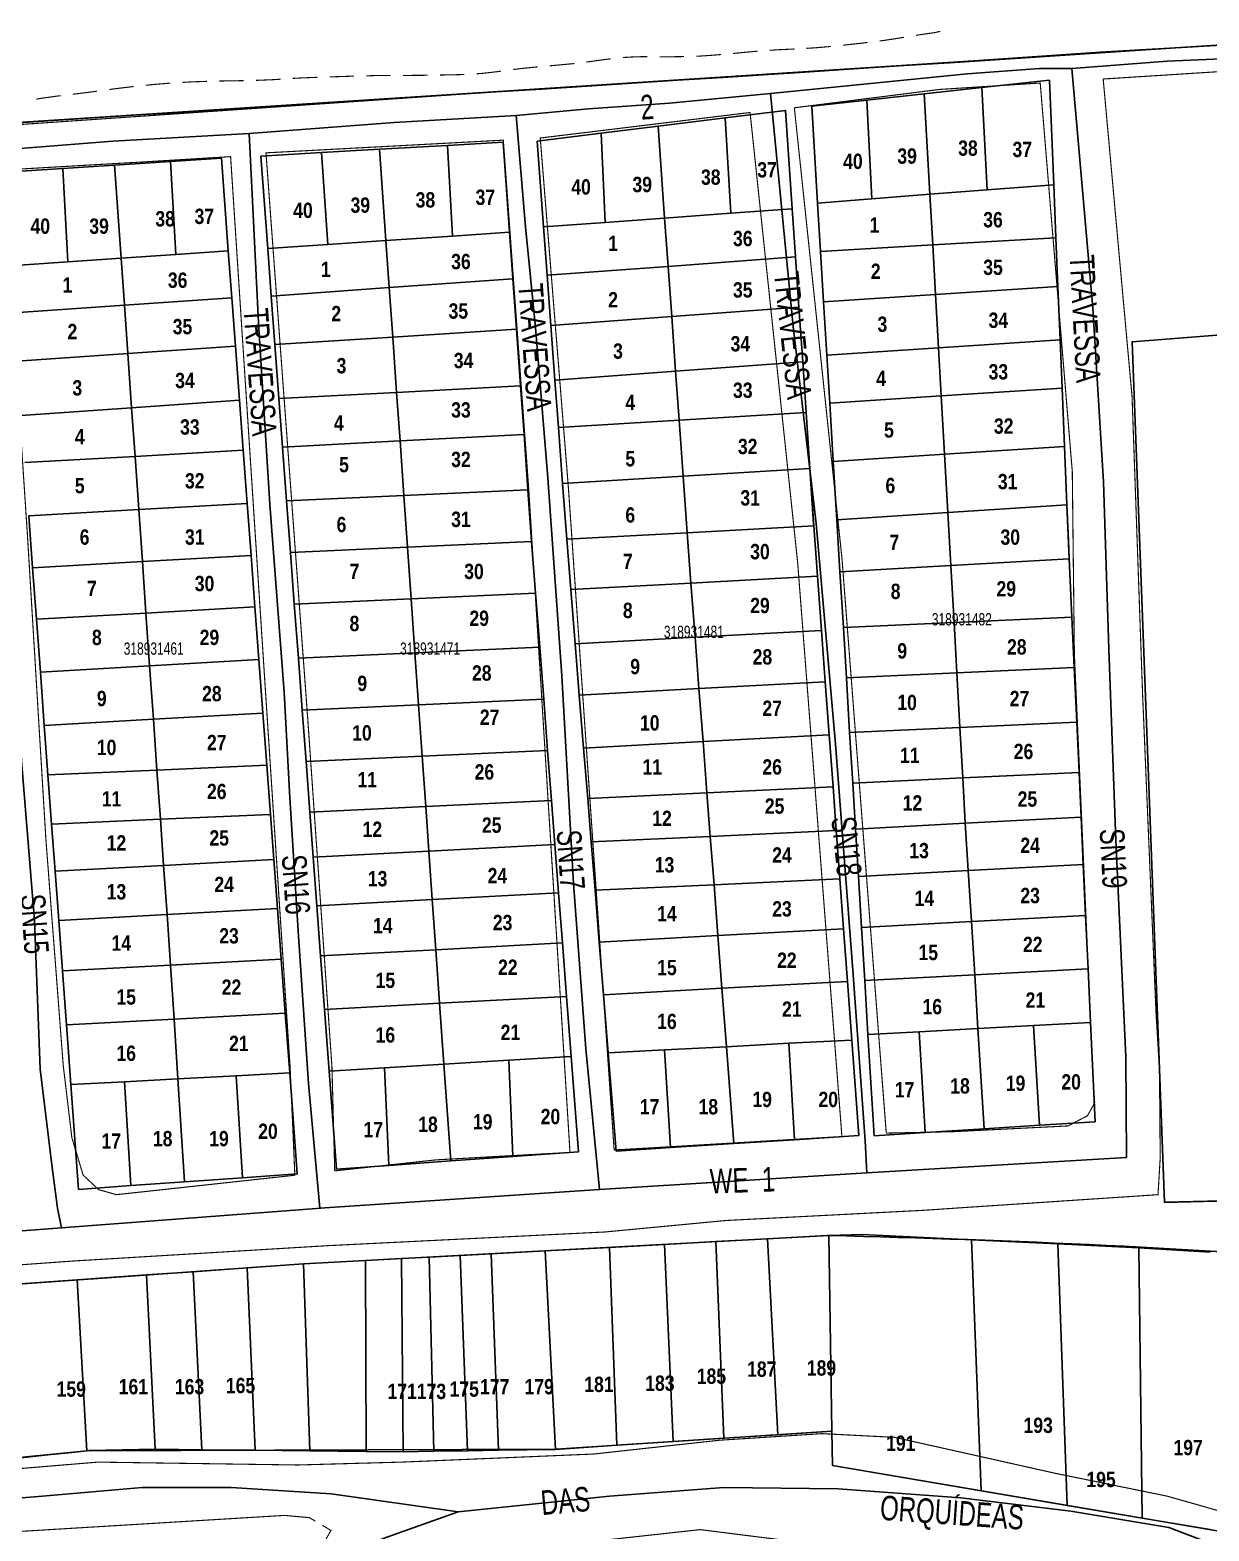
# Model space of a CAD drawing. Extents: x 204834 to 208707, y 4853033 to 4855981.
# Drawn here: x 207876.3 to 208068.6, y 4853666.6 to 4853911.4 of the extents above; entities that cross this region are included whole.
import ezdxf
from ezdxf.enums import TextEntityAlignment as Align

# ---------------------------------------------------------------- set-up
doc = ezdxf.new("R2010")
doc.units = 0
doc.header["$LTSCALE"] = 1.5
doc.header["$MEASUREMENT"] = 0
doc.linetypes.add('PHANTOMX2', pattern=[5, 2.5, -0.5, 0.5, -0.5, 0.5, -0.5])
doc.linetypes.add('TRACO_15', pattern=[3, 2, -1])
for name, color, linetype in [('CD-MALHA-LOTES', 40, 'CONTINUOUS'), ('CD_TXT_QUADRA', 7, 'CONTINUOUS'), ('RU-QUADRAS', 6, 'CONTINUOUS'), ('SV-CAMINHO-TRILHA', 20, 'CONTINUOUS'), ('SV-EIXO-RUA-N-PAV', 6, 'CONTINUOUS'), ('SV-RUA-NAO-PAV-S-GUIA-C-GUIA', 7, 'PHANTOMX2'), ('SV-TXT-RUA-N-PAV-S-GUIA-C-GUIA', 7, 'CONTINUOUS'), ('Th_NmrPort', 7, 'CONTINUOUS')]:
    doc.layers.add(name, color=color, linetype=linetype)
doc.styles.add('ARIAL', font='ARIAL.TTF')
doc.styles.get("Standard").update_dxf_attribs({"font": 'swisscbo.ttf'})

msp = doc.modelspace()

# ---------------------------------------------------------------- linework, layer by layer
at = {"layer": 'CD-MALHA-LOTES', "linetype": 'Continuous'}
for p, q in [((208114.89, 4853911.84), (207838.75, 4853894.06)), ((208022.12, 4853900.97), (208012.75, 4853899.94)), ((208031.52, 4853902), (208022.12, 4853900.97)), ((208023.04, 4853884.61), (208022.12, 4853900.97)), ((208042.53, 4853903.21), (208031.52, 4853902)), ((208032.38, 4853885.33), (208031.52, 4853902)), ((208043.23, 4853886.18), (208042.53, 4853903.21)), ((208012.75, 4853899.94), (208003.77, 4853898.96)), ((208003.77, 4853898.96), (208004.73, 4853883.18)), ((208013.58, 4853883.87), (208012.75, 4853899.94)), ((207989.64, 4853897.08), (207978.71, 4853895.74)), ((207999.5, 4853898.3), (207989.64, 4853897.08)), ((207990.58, 4853881.52), (207989.64, 4853897.08)), ((208000.59, 4853882.25), (207999.5, 4853898.3)), ((207969.43, 4853894.59), (207958.99, 4853893.3)), ((207978.71, 4853895.74), (207969.43, 4853894.59)), ((207970.08, 4853880.02), (207969.43, 4853894.59)), ((207979.78, 4853880.73), (207978.71, 4853895.74)), ((207923.81, 4853891.42), (207913.92, 4853890.85)), ((207933.27, 4853891.96), (207923.81, 4853891.42)), ((207924.86, 4853876.42), (207923.81, 4853891.42)), ((207944.34, 4853892.59), (207933.27, 4853891.96)), ((207934.32, 4853877.06), (207933.27, 4853891.96)), ((207953.45, 4853893.11), (207944.34, 4853892.59)), ((207945.19, 4853877.8), (207944.34, 4853892.59)), ((207954.5, 4853878.43), (207953.45, 4853893.11)), ((207958.99, 4853893.3), (207960.03, 4853879.28)), ((207881.62, 4853888.82), (207872.23, 4853888.21)), ((207890.08, 4853889.37), (207881.62, 4853888.82)), ((207882.43, 4853873.59), (207881.62, 4853888.82)), ((207899.17, 4853889.95), (207890.08, 4853889.37)), ((207891.14, 4853874.19), (207890.08, 4853889.37)), ((207907.48, 4853890.49), (207899.17, 4853889.95)), ((207899.17, 4853889.95), (207900.08, 4853874.81)), ((207908.61, 4853875.4), (207907.48, 4853890.49)), ((207913.92, 4853890.85), (207915.05, 4853875.75)), ((208013.58, 4853883.87), (208004.73, 4853883.18)), ((208023.04, 4853884.61), (208013.58, 4853883.87)), ((208023.04, 4853884.61), (208032.38, 4853885.33)), ((208023.5, 4853876.37), (208023.04, 4853884.61)), ((208032.38, 4853885.33), (208043.23, 4853886.18)), ((208043.59, 4853877.53), (208043.23, 4853886.18)), ((207979.78, 4853880.73), (207990.58, 4853881.52)), ((207990.58, 4853881.52), (208000.59, 4853882.25)), ((208001.12, 4853874.39), (208000.59, 4853882.25)), ((208004.73, 4853883.18), (208005.2, 4853875.31)), ((207970.08, 4853880.02), (207960.03, 4853879.28)), ((207960.03, 4853879.28), (207960.62, 4853871.4)), ((207979.78, 4853880.73), (207970.08, 4853880.02)), ((207980.34, 4853872.86), (207979.78, 4853880.73)), ((207934.32, 4853877.06), (207924.86, 4853876.42)), ((207934.32, 4853877.06), (207945.19, 4853877.8)), ((207934.86, 4853869.39), (207934.32, 4853877.06)), ((207945.19, 4853877.8), (207954.5, 4853878.43)), ((207955.04, 4853870.84), (207954.5, 4853878.43)), ((208023.5, 4853876.37), (208043.59, 4853877.53)), ((208043.91, 4853869.59), (208043.59, 4853877.53)), ((207891.14, 4853874.19), (207882.43, 4853873.59)), ((207900.08, 4853874.81), (207891.14, 4853874.19)), ((207891.67, 4853866.53), (207891.14, 4853874.19)), ((207900.08, 4853874.81), (207908.61, 4853875.4)), ((207909.19, 4853867.75), (207908.61, 4853875.4)), ((207924.86, 4853876.42), (207915.05, 4853875.75)), ((207915.05, 4853875.75), (207915.63, 4853868.02)), ((208001.12, 4853874.39), (207980.34, 4853872.86)), ((208001.68, 4853866.21), (208001.12, 4853874.39)), ((208023.5, 4853876.37), (208005.2, 4853875.31)), ((208005.2, 4853875.31), (208005.7, 4853867.1)), ((208023.96, 4853868.29), (208023.5, 4853876.37)), ((207882.43, 4853873.59), (207873.05, 4853872.94)), ((207980.34, 4853872.86), (207960.62, 4853871.4)), ((207980.93, 4853864.68), (207980.34, 4853872.86)), ((207934.86, 4853869.39), (207915.63, 4853868.02)), ((207955.04, 4853870.84), (207934.86, 4853869.39)), ((207935.43, 4853861.34), (207934.86, 4853869.39)), ((207955.62, 4853862.6), (207955.04, 4853870.84)), ((207960.62, 4853871.4), (207961.22, 4853863.22)), ((208023.96, 4853868.29), (208043.91, 4853869.59)), ((208044.27, 4853860.88), (208043.91, 4853869.59)), ((207891.67, 4853866.53), (207909.19, 4853867.75)), ((207909.77, 4853859.87), (207909.19, 4853867.75)), ((207915.63, 4853868.02), (207916.22, 4853860.14)), ((208023.96, 4853868.29), (208005.7, 4853867.1)), ((208005.7, 4853867.1), (208006.23, 4853858.39)), ((208024.45, 4853859.58), (208023.96, 4853868.29)), ((207891.67, 4853866.53), (207873.62, 4853865.28)), ((207892.22, 4853858.65), (207891.67, 4853866.53)), ((207980.93, 4853864.68), (207961.22, 4853863.22)), ((207980.93, 4853864.68), (208001.68, 4853866.21)), ((207981.56, 4853855.78), (207980.93, 4853864.68)), ((208002.29, 4853857.31), (208001.68, 4853866.21)), ((207935.43, 4853861.34), (207955.62, 4853862.6)), ((207956.28, 4853853.36), (207955.62, 4853862.6)), ((207961.22, 4853863.22), (207961.88, 4853854.32)), ((208074.68, 4853862.04), (208056, 4853860.56)), ((207892.22, 4853858.65), (207909.77, 4853859.87)), ((207910.44, 4853851.02), (207909.77, 4853859.87)), ((207935.43, 4853861.34), (207916.22, 4853860.14)), ((207916.22, 4853860.14), (207916.88, 4853851.31)), ((207936.06, 4853852.31), (207935.43, 4853861.34)), ((208024.45, 4853859.58), (208006.23, 4853858.39)), ((208024.45, 4853859.58), (208044.27, 4853860.88)), ((208024.89, 4853851.73), (208024.45, 4853859.58)), ((208044.59, 4853853.02), (208044.27, 4853860.88)), ((208056, 4853860.56), (208061.29, 4853720.23)), ((207892.22, 4853858.65), (207874.2, 4853857.4)), ((207892.84, 4853849.8), (207892.22, 4853858.65)), ((208002.29, 4853857.31), (207981.56, 4853855.78)), ((208002.85, 4853849.04), (208002.29, 4853857.31)), ((208006.23, 4853858.39), (208006.7, 4853850.54)), ((207981.56, 4853855.78), (207961.88, 4853854.32)), ((207982.13, 4853847.77), (207981.56, 4853855.78)), ((207936.06, 4853852.31), (207916.88, 4853851.31)), ((207956.28, 4853853.36), (207936.06, 4853852.31)), ((207936.62, 4853844.39), (207936.06, 4853852.31)), ((207956.84, 4853845.44), (207956.28, 4853853.36)), ((207961.88, 4853854.32), (207962.46, 4853846.58)), ((208024.89, 4853851.73), (208044.59, 4853853.02)), ((208044.99, 4853843.49), (208044.59, 4853853.02)), ((207892.84, 4853849.8), (207874.86, 4853848.55)), ((207892.84, 4853849.8), (207910.44, 4853851.02)), ((207893.4, 4853841.87), (207892.84, 4853849.8)), ((207911.05, 4853842.86), (207910.44, 4853851.02)), ((207916.88, 4853851.31), (207917.47, 4853843.39)), ((208024.89, 4853851.73), (208006.7, 4853850.54)), ((208006.7, 4853850.54), (208007.28, 4853841.03)), ((208025.42, 4853842.21), (208024.89, 4853851.73)), ((207982.13, 4853847.77), (207962.46, 4853846.58)), ((207982.13, 4853847.77), (208002.85, 4853849.04)), ((207982.78, 4853838.64), (207982.13, 4853847.77)), ((208003.47, 4853839.9), (208002.85, 4853849.04)), ((207936.62, 4853844.39), (207956.84, 4853845.44)), ((207957.48, 4853836.43), (207956.84, 4853845.44)), ((207962.46, 4853846.58), (207963.13, 4853837.44)), ((207893.4, 4853841.87), (207911.05, 4853842.86)), ((207911.69, 4853834.21), (207911.05, 4853842.86)), ((207936.62, 4853844.39), (207917.47, 4853843.39)), ((207917.47, 4853843.39), (207918.12, 4853834.63)), ((207937.24, 4853835.5), (207936.62, 4853844.39)), ((208025.42, 4853842.21), (208044.99, 4853843.49)), ((208045.38, 4853833.99), (208044.99, 4853843.49)), ((207893.4, 4853841.87), (207875.43, 4853840.85)), ((207894, 4853833.21), (207893.4, 4853841.87)), ((207982.78, 4853838.64), (208003.47, 4853839.9)), ((208004.08, 4853830.85), (208003.47, 4853839.9)), ((208025.42, 4853842.21), (208007.28, 4853841.03)), ((208007.28, 4853841.03), (208007.85, 4853831.54)), ((208025.96, 4853832.72), (208025.42, 4853842.21)), ((207982.78, 4853838.64), (207963.13, 4853837.44)), ((207963.13, 4853837.44), (207963.81, 4853828.36)), ((207983.44, 4853829.42), (207982.78, 4853838.64)), ((207937.24, 4853835.5), (207918.12, 4853834.63)), ((207957.48, 4853836.43), (207937.24, 4853835.5)), ((207937.84, 4853827.07), (207937.24, 4853835.5)), ((207958.09, 4853827.99), (207957.48, 4853836.43)), ((207894, 4853833.21), (207876.07, 4853832.2)), ((207911.69, 4853834.21), (207894, 4853833.21)), ((207894.6, 4853824.72), (207894, 4853833.21)), ((207912.33, 4853825.72), (207911.69, 4853834.21)), ((207918.12, 4853834.63), (207918.75, 4853826.19)), ((208025.96, 4853832.72), (208007.85, 4853831.54)), ((208025.96, 4853832.72), (208045.38, 4853833.99)), ((208026.44, 4853824.07), (208025.96, 4853832.72)), ((208045.62, 4853828.12), (208045.38, 4853833.99)), ((207876.07, 4853832.2), (207876.7, 4853823.7)), ((207983.44, 4853829.42), (208004.11, 4853830.53)), ((208004.11, 4853830.53), (208004.08, 4853830.85)), ((208004.71, 4853822.32), (208004.11, 4853830.53)), ((208007.85, 4853831.54), (208008.37, 4853823.05)), ((207937.84, 4853827.07), (207958.09, 4853827.99)), ((207958.73, 4853819.59), (207958.09, 4853827.99)), ((207983.44, 4853829.42), (207963.81, 4853828.36)), ((207963.81, 4853828.36), (207964.47, 4853820.15)), ((207984.07, 4853821.2), (207983.44, 4853829.42)), ((208045.75, 4853825.17), (208045.62, 4853828.12)), ((207894.6, 4853824.72), (207912.33, 4853825.72)), ((207912.96, 4853817.33), (207912.33, 4853825.72)), ((207937.84, 4853827.07), (207918.75, 4853826.19)), ((207918.75, 4853826.19), (207919.38, 4853817.79)), ((207938.43, 4853818.66), (207937.84, 4853827.07)), ((208026.44, 4853824.07), (208045.75, 4853825.17)), ((208046.19, 4853815.68), (208045.75, 4853825.17)), ((207894.6, 4853824.72), (207876.7, 4853823.7)), ((207876.7, 4853823.7), (207877.32, 4853815.32)), ((207895.18, 4853816.33), (207894.6, 4853824.72)), ((208026.44, 4853824.07), (208008.37, 4853823.05)), ((208008.37, 4853823.05), (208008.92, 4853813.96)), ((208026.97, 4853814.79), (208026.44, 4853824.07)), ((207984.07, 4853821.2), (207964.47, 4853820.15)), ((207984.07, 4853821.2), (208004.71, 4853822.32)), ((207984.74, 4853812.38), (207984.07, 4853821.2)), ((208005.37, 4853813.49), (208004.71, 4853822.32)), ((207938.43, 4853818.66), (207919.38, 4853817.79)), ((207919.38, 4853817.79), (207920.04, 4853808.97)), ((207938.43, 4853818.66), (207958.73, 4853819.59)), ((207939.05, 4853809.84), (207938.43, 4853818.66)), ((207959.4, 4853810.77), (207958.73, 4853819.59)), ((207964.47, 4853820.15), (207965.18, 4853811.33)), ((207895.18, 4853816.33), (207877.32, 4853815.32)), ((207877.32, 4853815.32), (207877.96, 4853806.71)), ((207895.18, 4853816.33), (207912.96, 4853817.33)), ((207895.79, 4853807.72), (207895.18, 4853816.33)), ((207913.6, 4853808.73), (207912.96, 4853817.33)), ((208046.19, 4853815.68), (208026.97, 4853814.79)), ((208046.57, 4853807.47), (208046.19, 4853815.68)), ((207984.74, 4853812.38), (208005.37, 4853813.49)), ((208005.98, 4853805.12), (208005.37, 4853813.49)), ((208026.97, 4853814.79), (208008.92, 4853813.96)), ((208008.92, 4853813.96), (208009.41, 4853805.76)), ((208027.43, 4853806.59), (208026.97, 4853814.79)), ((207939.05, 4853809.84), (207959.4, 4853810.77)), ((207960.05, 4853802.3), (207959.4, 4853810.77)), ((207984.74, 4853812.38), (207965.18, 4853811.33)), ((207965.18, 4853811.33), (207965.86, 4853802.95)), ((207985.38, 4853804.01), (207984.74, 4853812.38)), ((207895.79, 4853807.72), (207913.6, 4853808.73)), ((207914.25, 4853800.02), (207913.6, 4853808.73)), ((207939.05, 4853809.84), (207920.04, 4853808.97)), ((207920.04, 4853808.97), (207920.67, 4853800.5)), ((207939.65, 4853801.37), (207939.05, 4853809.84)), ((207895.79, 4853807.72), (207877.96, 4853806.71)), ((207877.96, 4853806.71), (207878.6, 4853798)), ((207896.4, 4853799.01), (207895.79, 4853807.72)), ((208027.43, 4853806.59), (208009.41, 4853805.76)), ((208009.41, 4853805.76), (208009.95, 4853796.82)), ((208027.43, 4853806.59), (208046.57, 4853807.47)), ((208027.93, 4853797.65), (208027.43, 4853806.59)), ((208046.98, 4853798.53), (208046.57, 4853807.47)), ((207985.38, 4853804.01), (207965.86, 4853802.95)), ((207985.38, 4853804.01), (208005.98, 4853805.12)), ((207986.04, 4853795.36), (207985.38, 4853804.01)), ((208006.62, 4853796.47), (208005.98, 4853805.12)), ((207939.65, 4853801.37), (207920.67, 4853800.5)), ((207939.65, 4853801.37), (207960.05, 4853802.3)), ((207940.24, 4853792.99), (207939.65, 4853801.37)), ((207960.69, 4853793.93), (207960.05, 4853802.3)), ((207965.86, 4853802.95), (207966.56, 4853794.3)), ((207896.4, 4853799.01), (207878.6, 4853798)), ((207896.4, 4853799.01), (207914.25, 4853800.02)), ((207896.97, 4853790.73), (207896.4, 4853799.01)), ((207914.88, 4853791.54), (207914.25, 4853800.02)), ((207920.67, 4853800.5), (207921.3, 4853792.13)), ((208027.93, 4853797.65), (208046.98, 4853798.53)), ((208047.36, 4853790.32), (208046.98, 4853798.53)), ((207878.6, 4853798), (207879.2, 4853789.93)), ((207986.04, 4853795.36), (208006.62, 4853796.47)), ((208007.25, 4853787.97), (208006.62, 4853796.47)), ((208027.93, 4853797.65), (208009.95, 4853796.82)), ((208009.95, 4853796.82), (208010.45, 4853788.61)), ((208028.39, 4853789.44), (208027.93, 4853797.65)), ((207940.24, 4853792.99), (207960.69, 4853793.93)), ((207961.32, 4853785.78), (207960.69, 4853793.93)), ((207986.04, 4853795.36), (207966.56, 4853794.3)), ((207966.56, 4853794.3), (207967.23, 4853786.1)), ((207986.68, 4853787.01), (207986.04, 4853795.36)), ((207896.97, 4853790.73), (207914.88, 4853791.54)), ((207915.49, 4853783.5), (207914.88, 4853791.54)), ((207940.24, 4853792.99), (207921.3, 4853792.13)), ((207921.3, 4853792.13), (207921.91, 4853783.87)), ((207940.82, 4853784.79), (207940.24, 4853792.99)), ((207896.97, 4853790.73), (207879.2, 4853789.93)), ((207879.2, 4853789.93), (207879.79, 4853781.89)), ((207897.54, 4853782.69), (207896.97, 4853790.73)), ((208028.39, 4853789.44), (208010.45, 4853788.61)), ((208010.45, 4853788.61), (208010.91, 4853781.09)), ((208028.39, 4853789.44), (208047.36, 4853790.32)), ((208028.81, 4853782.05), (208028.39, 4853789.44)), ((208047.7, 4853783.05), (208047.36, 4853790.32)), ((207986.68, 4853787.01), (207967.23, 4853786.1)), ((207967.23, 4853786.1), (207967.8, 4853779)), ((207986.68, 4853787.01), (208007.25, 4853787.97)), ((207987.22, 4853779.91), (207986.68, 4853787.01)), ((208007.77, 4853780.87), (208007.25, 4853787.97)), ((207915.49, 4853783.5), (207897.54, 4853782.69)), ((207916.03, 4853776.15), (207915.49, 4853783.5)), ((207940.82, 4853784.79), (207921.91, 4853783.87)), ((207921.91, 4853783.87), (207922.47, 4853776.5)), ((207940.82, 4853784.79), (207961.32, 4853785.78)), ((207941.33, 4853777.51), (207940.82, 4853784.79)), ((207961.87, 4853778.61), (207961.32, 4853785.78)), ((207897.54, 4853782.69), (207879.79, 4853781.89)), ((207879.79, 4853781.89), (207880.36, 4853774.23)), ((207898.06, 4853775.18), (207897.54, 4853782.69)), ((208028.81, 4853782.05), (208010.91, 4853781.09)), ((208010.91, 4853781.09), (208011.37, 4853773.36)), ((208028.81, 4853782.05), (208047.7, 4853783.05)), ((208029.29, 4853774.32), (208028.81, 4853782.05)), ((208048.05, 4853775.32), (208047.7, 4853783.05)), ((207941.33, 4853777.51), (207961.87, 4853778.61)), ((207962.47, 4853770.69), (207961.87, 4853778.61)), ((207987.22, 4853779.91), (207967.8, 4853779)), ((207967.8, 4853779), (207968.44, 4853771.12)), ((207987.22, 4853779.91), (208007.77, 4853780.87)), ((207987.83, 4853772.03), (207987.22, 4853779.91)), ((208008.35, 4853772.99), (208007.77, 4853780.87)), ((207898.06, 4853775.18), (207916.03, 4853776.15)), ((207916.63, 4853768.12), (207916.03, 4853776.15)), ((207941.33, 4853777.51), (207922.47, 4853776.5)), ((207922.47, 4853776.5), (207923.06, 4853768.59)), ((207941.89, 4853769.59), (207941.33, 4853777.51)), ((207898.06, 4853775.18), (207880.36, 4853774.23)), ((207880.36, 4853774.23), (207880.95, 4853766.2)), ((207898.62, 4853767.15), (207898.06, 4853775.18)), ((208029.29, 4853774.32), (208011.37, 4853773.36)), ((208029.29, 4853774.32), (208048.05, 4853775.32)), ((208029.8, 4853766), (208029.29, 4853774.32)), ((208048.44, 4853766.99), (208048.05, 4853775.32)), ((207987.83, 4853772.03), (207968.44, 4853771.12)), ((207987.83, 4853772.03), (208008.35, 4853772.99)), ((207988.46, 4853763.72), (207987.83, 4853772.03)), ((208008.95, 4853764.84), (208008.35, 4853772.99)), ((208011.37, 4853773.36), (208011.88, 4853765.04)), ((207941.89, 4853769.59), (207923.06, 4853768.59)), ((207962.47, 4853770.69), (207941.89, 4853769.59)), ((207942.46, 4853761.43), (207941.89, 4853769.59)), ((207963.1, 4853762.53), (207962.47, 4853770.69)), ((207968.44, 4853771.12), (207969.12, 4853762.67)), ((207898.62, 4853767.15), (207880.95, 4853766.2)), ((207916.63, 4853768.12), (207898.62, 4853767.15)), ((207899.18, 4853758.91), (207898.62, 4853767.15)), ((207917.25, 4853759.89), (207916.63, 4853768.12)), ((207923.06, 4853768.59), (207923.67, 4853760.43)), ((208029.8, 4853766), (208048.44, 4853766.99)), ((208048.84, 4853758.32), (208048.44, 4853766.99)), ((207880.95, 4853766.2), (207881.56, 4853757.96)), ((207988.46, 4853763.72), (208008.95, 4853764.84)), ((208009.59, 4853756.25), (208008.95, 4853764.84)), ((208029.8, 4853766), (208011.88, 4853765.04)), ((208011.88, 4853765.04), (208012.4, 4853756.38)), ((208030.34, 4853757.33), (208029.8, 4853766)), ((207942.46, 4853761.43), (207963.1, 4853762.53)), ((207963.77, 4853753.8), (207963.1, 4853762.53)), ((207988.46, 4853763.72), (207969.12, 4853762.67)), ((207969.12, 4853762.67), (207969.82, 4853754.09)), ((207989.12, 4853755.14), (207988.46, 4853763.72)), ((207899.18, 4853758.91), (207917.25, 4853759.89)), ((207917.91, 4853751.1), (207917.25, 4853759.89)), ((207942.46, 4853761.43), (207923.67, 4853760.43)), ((207923.67, 4853760.43), (207924.32, 4853751.69)), ((207943.08, 4853752.69), (207942.46, 4853761.43)), ((207899.18, 4853758.91), (207881.56, 4853757.96)), ((207881.56, 4853757.96), (207882.21, 4853749.17)), ((207899.76, 4853750.12), (207899.18, 4853758.91)), ((208012.4, 4853756.38), (208030.34, 4853757.33)), ((208030.34, 4853757.33), (208048.84, 4853758.32)), ((208030.88, 4853748.56), (208030.34, 4853757.33)), ((208049.24, 4853749.56), (208048.84, 4853758.32)), ((207989.12, 4853755.14), (207969.82, 4853754.09)), ((207989.12, 4853755.14), (208009.59, 4853756.25)), ((207989.85, 4853745.61), (207989.12, 4853755.14)), ((208010.29, 4853746.7), (208009.59, 4853756.25)), ((208012.4, 4853756.38), (208012.93, 4853747.58)), ((207943.08, 4853752.69), (207924.32, 4853751.69)), ((207924.32, 4853751.69), (207925.07, 4853741.6)), ((207943.08, 4853752.69), (207963.77, 4853753.8)), ((207943.78, 4853742.75), (207943.08, 4853752.69)), ((207964.52, 4853744.02), (207963.77, 4853753.8)), ((207969.82, 4853754.09), (207970.59, 4853744.59)), ((207899.76, 4853750.12), (207882.21, 4853749.17)), ((207899.76, 4853750.12), (207917.91, 4853751.1)), ((207900.39, 4853740.36), (207899.76, 4853750.12)), ((207918.64, 4853741.35), (207917.91, 4853751.1)), ((208049.24, 4853749.56), (208039.95, 4853749.05)), ((208049.99, 4853733.36), (208049.24, 4853749.56)), ((207882.21, 4853749.17), (207882.94, 4853739.42)), ((208021.27, 4853748.04), (208012.93, 4853747.58)), ((208012.93, 4853747.58), (208013.93, 4853731.1)), ((208030.88, 4853748.56), (208021.27, 4853748.04)), ((208021.27, 4853748.04), (208022.26, 4853731.62)), ((208039.95, 4853749.05), (208030.88, 4853748.56)), ((208030.88, 4853748.56), (208031.89, 4853732.22)), ((208039.95, 4853749.05), (208040.93, 4853732.79)), ((207979.75, 4853745.08), (207970.59, 4853744.59)), ((207970.59, 4853744.59), (207971.88, 4853728.58)), ((207989.85, 4853745.61), (207979.75, 4853745.08)), ((207979.75, 4853745.08), (207980.71, 4853729.15)), ((208000.04, 4853746.16), (207989.85, 4853745.61)), ((207989.85, 4853745.61), (207991.05, 4853729.81)), ((208010.29, 4853746.7), (208000.04, 4853746.16)), ((208000.04, 4853746.16), (208000.98, 4853730.45)), ((208011.44, 4853731.12), (208010.29, 4853746.7)), ((207934.1, 4853742.15), (207925.07, 4853741.6)), ((207943.78, 4853742.75), (207934.1, 4853742.15)), ((207934.1, 4853742.15), (207934.79, 4853726.26)), ((207954.34, 4853743.39), (207943.78, 4853742.75)), ((207943.78, 4853742.75), (207944.89, 4853726.98)), ((207964.52, 4853744.02), (207954.34, 4853743.39)), ((207954.34, 4853743.39), (207955.02, 4853727.7)), ((207965.71, 4853728.46), (207964.52, 4853744.02)), ((207891.67, 4853739.89), (207882.94, 4853739.42)), ((207882.94, 4853739.42), (207884.2, 4853722.35)), ((207900.39, 4853740.36), (207891.67, 4853739.89)), ((207891.67, 4853739.89), (207892.7, 4853722.95)), ((207909.91, 4853740.88), (207900.39, 4853740.36)), ((207900.39, 4853740.36), (207901.49, 4853723.57)), ((207918.64, 4853741.35), (207909.91, 4853740.88)), ((207909.91, 4853740.88), (207910.92, 4853724.23)), ((207919.87, 4853724.86), (207918.64, 4853741.35)), ((207925.07, 4853741.6), (207926.26, 4853725.65)), ((208022.26, 4853731.62), (208031.89, 4853732.22)), ((208031.89, 4853732.22), (208040.93, 4853732.79)), ((208040.93, 4853732.79), (208049.99, 4853733.36)), ((207980.71, 4853729.15), (207991.05, 4853729.81)), ((207991.05, 4853729.81), (208000.98, 4853730.45)), ((208000.98, 4853730.45), (208011.44, 4853731.12)), ((208013.93, 4853731.1), (208022.26, 4853731.62)), ((207944.89, 4853726.98), (207955.02, 4853727.7)), ((207955.02, 4853727.7), (207965.71, 4853728.46)), ((207971.88, 4853728.58), (207980.71, 4853729.15)), ((207910.92, 4853724.23), (207919.87, 4853724.86)), ((207926.26, 4853725.65), (207934.79, 4853726.26)), ((207934.79, 4853726.26), (207944.89, 4853726.98)), ((207884.2, 4853722.35), (207892.7, 4853722.95)), ((207892.7, 4853722.95), (207901.49, 4853723.57)), ((207901.49, 4853723.57), (207910.92, 4853724.23)), ((208061.29, 4853720.23), (208114.85, 4853721.5)), ((208011.97, 4853715), (208006.55, 4853714.81)), ((208029.84, 4853714.11), (208011.97, 4853715)), ((207970.81, 4853712.89), (207960.31, 4853712.32)), ((207979.77, 4853713.37), (207970.81, 4853712.89)), ((207970.81, 4853712.89), (207971.98, 4853680.61)), ((207988.15, 4853713.82), (207979.77, 4853713.37)), ((207981.19, 4853681.22), (207979.77, 4853713.37)), ((207996.56, 4853714.28), (207988.15, 4853713.82)), ((207989.45, 4853681.76), (207988.15, 4853713.82)), ((208006.29, 4853714.8), (207996.56, 4853714.28)), ((207998.23, 4853682.34), (207996.56, 4853714.28)), ((208006.55, 4853714.81), (208006.29, 4853714.8)), ((208007.05, 4853682.93), (208006.55, 4853714.81)), ((208043.88, 4853713.44), (208029.84, 4853714.11)), ((208031.39, 4853673.21), (208029.84, 4853714.11)), ((208045.44, 4853670.82), (208043.88, 4853713.44)), ((208057.1, 4853712.79), (208043.88, 4853713.44)), ((208068.73, 4853712.09), (208057.1, 4853712.79)), ((208057.68, 4853668.74), (208057.1, 4853712.79)), ((207920.88, 4853710.19), (207911.7, 4853709.54)), ((207920.88, 4853710.19), (207930.97, 4853710.74)), ((207921.91, 4853679.71), (207920.88, 4853710.19)), ((207936.85, 4853711.05), (207930.97, 4853710.74)), ((207930.97, 4853710.74), (207931.11, 4853679.62)), ((207941.38, 4853711.3), (207936.85, 4853711.05)), ((207936.85, 4853711.05), (207937.11, 4853679.56)), ((207946.45, 4853711.57), (207941.38, 4853711.3)), ((207941.38, 4853711.3), (207942.16, 4853679.64)), ((207951.51, 4853711.84), (207946.45, 4853711.57)), ((207946.45, 4853711.57), (207947.61, 4853679.73)), ((207960.31, 4853712.32), (207951.51, 4853711.84)), ((207951.51, 4853711.84), (207952.68, 4853679.81)), ((207960.31, 4853712.32), (207961.99, 4853679.95)), ((207895.3, 4853708.39), (207883.99, 4853707.59)), ((207902.9, 4853708.92), (207895.3, 4853708.39)), ((207896.71, 4853679.96), (207895.3, 4853708.39)), ((207911.7, 4853709.54), (207902.9, 4853708.92)), ((207904.31, 4853679.89), (207902.9, 4853708.92)), ((207912.98, 4853679.8), (207911.7, 4853709.54)), ((207883.99, 4853707.59), (207873.22, 4853706.83)), ((207885.54, 4853679.72), (207883.99, 4853707.59)), ((207971.98, 4853680.61), (207981.19, 4853681.22)), ((207981.19, 4853681.22), (207989.45, 4853681.76)), ((207989.45, 4853681.76), (207998.23, 4853682.34)), ((207998.23, 4853682.34), (208007.05, 4853682.93)), ((208007.05, 4853682.93), (208007.14, 4853677.32)), ((207875.13, 4853678.69), (207885.54, 4853679.72)), ((207885.54, 4853679.72), (207885.91, 4853679.76)), ((207885.91, 4853679.76), (207896.71, 4853679.96)), ((207896.71, 4853679.96), (207904.31, 4853679.89)), ((207904.31, 4853679.89), (207912.98, 4853679.8)), ((207912.98, 4853679.8), (207921.91, 4853679.71)), ((207931.11, 4853679.62), (207921.91, 4853679.71)), ((207931.11, 4853679.62), (207937.11, 4853679.56)), ((207937.11, 4853679.56), (207942.16, 4853679.64)), ((207942.16, 4853679.64), (207947.61, 4853679.73)), ((207947.61, 4853679.73), (207952.68, 4853679.81)), ((207952.68, 4853679.81), (207961.99, 4853679.95)), ((207961.99, 4853679.95), (207971.98, 4853680.61)), ((208007.14, 4853677.32), (208031.39, 4853673.21)), ((208031.39, 4853673.21), (208045.44, 4853670.82)), ((208045.44, 4853670.82), (208057.68, 4853668.74)), ((208057.68, 4853668.74), (208068.73, 4853666.87))]:
    msp.add_line(p, q, dxfattribs=at)
at = {"layer": 'RU-QUADRAS', "linetype": 'Continuous'}
for points in [[(208114.89, 4853911.84, -0.001243), (207168.92, 4853852.43, 0.003722)], [(207694.8, 4853711.79), (207695.4, 4853694.96), (207757.56, 4853698.56), (207920.88, 4853710.19), (208006.55, 4853714.81, -0.013213), (208097.02, 4853710.39), (208091, 4853663.09), (208007.14, 4853677.32), (208007.05, 4853682.93), (207962.09, 4853679.96), (207885.54, 4853679.72, -0.008632), (207696.87, 4853662.72), (207636.13, 4853658.68)]]:
    msp.add_lwpolyline(points, format="xyb", dxfattribs=at)
for points in [[(208003.77, 4853898.96), (208012.75, 4853899.94), (208022.12, 4853900.97), (208031.52, 4853902), (208042.53, 4853903.21), (208043.23, 4853886.18), (208043.59, 4853877.53), (208043.91, 4853869.59), (208044.27, 4853860.88), (208044.59, 4853853.02), (208044.99, 4853843.49), (208045.38, 4853833.99), (208045.75, 4853825.17), (208046.19, 4853815.68), (208046.57, 4853807.47), (208046.98, 4853798.53), (208047.36, 4853790.32), (208047.7, 4853783.05), (208048.05, 4853775.32), (208048.44, 4853766.99), (208048.84, 4853758.32), (208049.24, 4853749.56), (208049.99, 4853733.36), (208040.93, 4853732.79), (208031.89, 4853732.22), (208022.26, 4853731.62), (208013.93, 4853731.1), (208012.93, 4853747.58), (208012.4, 4853756.38), (208011.88, 4853765.04), (208011.37, 4853773.36), (208010.91, 4853781.09), (208010.45, 4853788.61), (208009.95, 4853796.82), (208009.41, 4853805.76), (208008.92, 4853813.96), (208008.37, 4853823.05), (208007.85, 4853831.54), (208007.28, 4853841.03), (208006.7, 4853850.54), (208006.23, 4853858.39), (208005.7, 4853867.1), (208005.2, 4853875.31), (208004.73, 4853883.18), (208003.77, 4853898.96)], [(207958.99, 4853893.3), (207969.43, 4853894.59), (207978.71, 4853895.74), (207989.64, 4853897.08), (207999.5, 4853898.3), (208000.59, 4853882.25), (208001.12, 4853874.39), (208001.68, 4853866.21), (208002.29, 4853857.31), (208002.85, 4853849.04), (208003.47, 4853839.9), (208004.11, 4853830.53), (208004.71, 4853822.32), (208005.37, 4853813.49), (208005.98, 4853805.12), (208006.62, 4853796.47), (208007.25, 4853787.97), (208007.77, 4853780.87), (208008.35, 4853772.99), (208008.95, 4853764.84), (208009.59, 4853756.25), (208010.29, 4853746.7), (208011.44, 4853731.12), (208000.98, 4853730.45), (207991.05, 4853729.81), (207980.71, 4853729.15), (207971.88, 4853728.58), (207970.59, 4853744.59), (207969.82, 4853754.09), (207969.12, 4853762.67), (207968.44, 4853771.12), (207967.8, 4853779), (207967.23, 4853786.1), (207966.56, 4853794.3), (207965.86, 4853802.95), (207965.18, 4853811.33), (207964.47, 4853820.15), (207963.81, 4853828.36), (207963.13, 4853837.44), (207962.46, 4853846.58), (207961.88, 4853854.32), (207961.22, 4853863.22), (207960.62, 4853871.4), (207960.03, 4853879.28), (207958.99, 4853893.3)], [(207913.92, 4853890.85), (207923.81, 4853891.42), (207933.27, 4853891.96), (207944.34, 4853892.59), (207953.45, 4853893.11), (207954.5, 4853878.43), (207955.04, 4853870.84), (207955.62, 4853862.6), (207956.28, 4853853.36), (207956.84, 4853845.44), (207957.48, 4853836.43), (207958.09, 4853827.99), (207958.73, 4853819.59), (207959.4, 4853810.77), (207960.05, 4853802.3), (207960.69, 4853793.93), (207961.32, 4853785.78), (207961.87, 4853778.61), (207962.47, 4853770.69), (207963.1, 4853762.53), (207963.77, 4853753.8), (207964.52, 4853744.02), (207965.71, 4853728.46), (207955.02, 4853727.7), (207944.89, 4853726.98), (207934.79, 4853726.26), (207926.26, 4853725.65), (207925.07, 4853741.6), (207924.32, 4853751.69), (207923.67, 4853760.43), (207923.06, 4853768.59), (207922.47, 4853776.5), (207921.91, 4853783.87), (207921.3, 4853792.13), (207920.67, 4853800.5), (207920.04, 4853808.97), (207919.38, 4853817.79), (207918.75, 4853826.19), (207918.12, 4853834.63), (207917.47, 4853843.39), (207916.88, 4853851.31), (207916.22, 4853860.14), (207915.63, 4853868.02), (207915.05, 4853875.75), (207913.92, 4853890.85)]]:
    msp.add_lwpolyline(points, close=True, dxfattribs=at)
for points in [[(207872.23, 4853888.21), (207881.62, 4853888.82), (207890.08, 4853889.37), (207899.17, 4853889.95), (207907.48, 4853890.49), (207908.61, 4853875.4), (207909.19, 4853867.75), (207909.77, 4853859.87), (207910.44, 4853851.02), (207911.05, 4853842.86), (207911.69, 4853834.21), (207912.33, 4853825.72), (207912.96, 4853817.33), (207913.6, 4853808.73), (207914.25, 4853800.02), (207914.88, 4853791.54), (207915.49, 4853783.5), (207916.03, 4853776.15), (207916.63, 4853768.12), (207917.25, 4853759.89), (207917.91, 4853751.1), (207918.64, 4853741.35), (207919.87, 4853724.86), (207910.92, 4853724.23), (207901.49, 4853723.57), (207892.71, 4853722.95), (207884.2, 4853722.35), (207882.94, 4853739.42), (207882.21, 4853749.17), (207881.56, 4853757.96), (207880.95, 4853766.2), (207880.36, 4853774.23), (207879.79, 4853781.89), (207879.2, 4853789.93), (207878.6, 4853798), (207877.96, 4853806.71), (207877.32, 4853815.32), (207876.7, 4853823.7), (207876.07, 4853832.2)], [(208114.85, 4853721.5), (208061.28, 4853720.24), (208056, 4853860.56), (208056, 4853860.56), (208074.68, 4853862.04)]]:
    msp.add_lwpolyline(points, dxfattribs=at)
at = {"layer": 'SV-CAMINHO-TRILHA', "linetype": 'TRACO_15', "ltscale": 0.5, "const_width": 0.18}
for points in [[(208022.27, 4853910.76), (208020.78, 4853910.54)], [(208022.76, 4853910.83), (208022.27, 4853910.76)], [(208023.79, 4853910.97), (208022.76, 4853910.83)], [(208024.72, 4853911.18), (208023.79, 4853910.97)], [(207999.29, 4853908.23), (207997.92, 4853908.16)], [(207999.92, 4853908.26), (207999.29, 4853908.23)], [(208000.78, 4853908.3), (207999.92, 4853908.26)], [(208000.92, 4853908.3), (208000.78, 4853908.3)], [(208004.48, 4853908.51), (208002.91, 4853908.41)], [(208004.91, 4853908.55), (208004.48, 4853908.51)], [(208006.9, 4853908.72), (208004.91, 4853908.55)], [(208008.96, 4853908.93), (208008.89, 4853908.92)], [(208009.88, 4853909.03), (208008.96, 4853908.93)], [(208010.55, 4853909.1), (208009.88, 4853909.03)], [(208010.88, 4853909.14), (208010.55, 4853909.1)], [(208012.04, 4853909.27), (208010.88, 4853909.14)], [(208012.87, 4853909.37), (208012.04, 4853909.27)], [(208015.02, 4853909.63), (208014.85, 4853909.61)], [(208015.84, 4853909.75), (208015.02, 4853909.63)], [(208017.53, 4853910), (208015.84, 4853909.75)], [(208017.82, 4853910.05), (208017.53, 4853910)], [(208018.8, 4853910.21), (208017.82, 4853910.05)], [(207964.03, 4853905.84), (207963.07, 4853905.75)], [(207964.56, 4853905.89), (207964.03, 4853905.84)], [(207965.03, 4853905.94), (207964.56, 4853905.89)], [(207968.1, 4853906.32), (207967.01, 4853906.18)], [(207968.99, 4853906.45), (207968.1, 4853906.32)], [(207969.58, 4853906.53), (207968.99, 4853906.45)], [(207969.99, 4853906.58), (207969.58, 4853906.53)], [(207970.98, 4853906.7), (207969.99, 4853906.58)], [(207975.01, 4853907.03), (207972.97, 4853906.92)], [(207975.96, 4853907.05), (207975.01, 4853907.03)], [(207976.51, 4853907.05), (207975.96, 4853907.05)], [(207976.96, 4853907.05), (207976.51, 4853907.05)], [(207979.31, 4853907.04), (207978.96, 4853907.04)], [(207979.96, 4853907.04), (207979.31, 4853907.04)], [(207980.81, 4853907.04), (207979.96, 4853907.04)], [(207980.96, 4853907.04), (207980.81, 4853907.04)], [(207982.96, 4853907.07), (207980.96, 4853907.04)], [(207985.69, 4853907.16), (207984.96, 4853907.13)], [(207985.96, 4853907.18), (207985.69, 4853907.16)], [(207987.19, 4853907.26), (207985.96, 4853907.18)], [(207987.95, 4853907.32), (207987.19, 4853907.26)], [(207988.69, 4853907.38), (207987.95, 4853907.32)], [(207988.95, 4853907.4), (207988.69, 4853907.38)], [(207992.28, 4853907.71), (207990.94, 4853907.58)], [(207992.93, 4853907.77), (207992.28, 4853907.71)], [(207994.93, 4853907.95), (207992.93, 4853907.77)], [(207997.79, 4853908.15), (207996.92, 4853908.09)], [(207997.92, 4853908.16), (207997.79, 4853908.15)], [(207916.1, 4853903.31), (207914.14, 4853903.23)], [(207916.14, 4853903.32), (207916.1, 4853903.31)], [(207917.14, 4853903.38), (207916.14, 4853903.32)], [(207920.59, 4853903.59), (207919.13, 4853903.51)], [(207921.13, 4853903.61), (207920.59, 4853903.59)], [(207923.13, 4853903.69), (207921.13, 4853903.61)], [(207926.57, 4853903.8), (207925.13, 4853903.75)], [(207927.12, 4853903.81), (207926.57, 4853903.8)], [(207928.07, 4853903.85), (207927.12, 4853903.81)], [(207928.12, 4853903.85), (207928.07, 4853903.85)], [(207929.12, 4853903.88), (207928.12, 4853903.85)], [(207932.57, 4853903.97), (207931.12, 4853903.93)], [(207933.12, 4853903.98), (207932.57, 4853903.97)], [(207934.14, 4853903.99), (207933.12, 4853903.98)], [(207935.12, 4853903.99), (207934.14, 4853903.99)], [(207937.14, 4853903.99), (207937.12, 4853903.99)], [(207938.12, 4853904), (207937.14, 4853903.99)], [(207939.74, 4853904.01), (207938.12, 4853904)], [(207940.12, 4853904.01), (207939.74, 4853904.01)], [(207941.12, 4853904.03), (207940.12, 4853904.01)], [(207945.37, 4853904.1), (207943.12, 4853904.06)], [(207946.12, 4853904.12), (207945.37, 4853904.1)], [(207946.87, 4853904.14), (207946.12, 4853904.12)], [(207947.12, 4853904.15), (207946.87, 4853904.14)], [(207949.86, 4853904.31), (207949.12, 4853904.27)], [(207950.11, 4853904.34), (207949.86, 4853904.31)], [(207952.49, 4853904.61), (207950.11, 4853904.34)], [(207953.09, 4853904.69), (207952.49, 4853904.61)], [(207955.46, 4853905.01), (207955.08, 4853904.96)], [(207956.07, 4853905.08), (207955.46, 4853905.01)], [(207958.1, 4853905.3), (207956.07, 4853905.08)], [(207959.05, 4853905.39), (207958.1, 4853905.3)], [(207961.57, 4853905.61), (207961.04, 4853905.57)], [(207962.04, 4853905.65), (207961.57, 4853905.61)], [(207963.07, 4853905.75), (207962.04, 4853905.65)], [(207885.36, 4853901.18), (207883.25, 4853900.93)], [(207886.23, 4853901.3), (207885.36, 4853901.18)], [(207886.85, 4853901.38), (207886.23, 4853901.3)], [(207887.22, 4853901.43), (207886.85, 4853901.38)], [(207889.82, 4853901.78), (207889.21, 4853901.7)], [(207890.2, 4853901.83), (207889.82, 4853901.78)], [(207891.35, 4853901.97), (207890.2, 4853901.83)], [(207892.18, 4853902.07), (207891.35, 4853901.97)], [(207892.84, 4853902.15), (207892.18, 4853902.07)], [(207893.18, 4853902.19), (207892.84, 4853902.15)], [(207896.41, 4853902.52), (207895.16, 4853902.39)], [(207897.16, 4853902.58), (207896.41, 4853902.52)], [(207897.91, 4853902.64), (207897.16, 4853902.58)], [(207898.15, 4853902.66), (207897.91, 4853902.64)], [(207899.15, 4853902.74), (207898.15, 4853902.66)], [(207902.82, 4853902.95), (207901.15, 4853902.86)], [(207903.14, 4853902.96), (207902.82, 4853902.95)], [(207905.14, 4853903.03), (207903.14, 4853902.96)], [(207907.32, 4853903.08), (207907.14, 4853903.08)], [(207908.14, 4853903.1), (207907.32, 4853903.08)], [(207910.17, 4853903.13), (207908.14, 4853903.1)], [(207911.14, 4853903.15), (207910.17, 4853903.13)], [(207913.17, 4853903.19), (207913.14, 4853903.19)], [(207914.14, 4853903.23), (207913.17, 4853903.19)], [(207878.45, 4853900.32), (207877.31, 4853900.12)], [(207879.29, 4853900.43), (207878.45, 4853900.32)], [(207881.09, 4853900.68), (207879.29, 4853900.43)], [(207881.27, 4853900.7), (207881.09, 4853900.68)]]:
    msp.add_lwpolyline(points, dxfattribs=at)
at = {"layer": 'SV-EIXO-RUA-N-PAV'}
for points in [[(207690.37, 4853880.19), (207736.9, 4853883.08), (207780.83, 4853886.32), (207825.2, 4853888.67), (207868.4, 4853891.61), (207889.76, 4853893.28), (207912.03, 4853894.54), (207935.64, 4853896.34), (207955.58, 4853897.48), (207967.36, 4853898.53), (207980.55, 4853899.47), (207997.03, 4853901.04), (208014.44, 4853902.77), (208029.13, 4853904.24), (208040.89, 4853905.12), (208046.17, 4853905.12), (208061.75, 4853906.3), (208082.02, 4853907.18), (208106.37, 4853908.91)], [(208046.17, 4853905.12), (208049.61, 4853866.02), (208051.36, 4853837.73), (208052.24, 4853810.43), (208053.36, 4853779.27), (208054.99, 4853743.98), (208055.11, 4853727.56)], [(207997.03, 4853901.04), (208000.72, 4853863.05), (208004.49, 4853830.95), (208007.63, 4853794.92), (208010.45, 4853758.11), (208012.49, 4853730.25), (208012.75, 4853725.06)], [(207955.58, 4853897.48), (207957.09, 4853879.31), (207958.73, 4853862.9), (207960.75, 4853838.35), (207963.03, 4853806.11), (207964.92, 4853772.22), (207966.94, 4853745.28), (207969.16, 4853722.34)], [(207912.03, 4853894.54), (207913.52, 4853863.67), (207915.39, 4853834.02), (207917.72, 4853803.44), (207918.66, 4853786.17), (207920.06, 4853763.65), (207921.69, 4853739.6), (207923.55, 4853719.3)], [(207868.4, 4853891.61), (207869.52, 4853872.3), (207871.62, 4853841.26), (207873.49, 4853814.88), (207874.89, 4853792.24), (207876.99, 4853766.21), (207877.92, 4853741.94), (207879.81, 4853726.37), (207880.75, 4853719.3)], [(208055.11, 4853727.56), (208012.75, 4853725.06), (207969.16, 4853722.34), (207923.55, 4853719.3)], [(207700.37, 4853719.31), (207700.47, 4853716.57), (207701.81, 4853705.24), (207702.98, 4853703.04), (207725.71, 4853705.49), (207749.32, 4853707.22), (207793.03, 4853709.7), (207835.72, 4853712.6), (207881.39, 4853716.09), (207923.68, 4853719.3)], [(207880.75, 4853719.3), (207881.39, 4853716.09)], [(207685.41, 4853656.78), (207715.46, 4853658.72), (207751.21, 4853661.38), (207775.44, 4853662.35), (207796.53, 4853664.29), (207817.37, 4853666.47), (207850.93, 4853670.11), (207878.32, 4853672.29), (207894.56, 4853673.74), (207909.1, 4853673.74), (207925.38, 4853672.67), (207946.12, 4853669.76), (207970.78, 4853672.29), (207989.44, 4853673.74), (208008.1, 4853673.5), (208028.09, 4853672.05), (208046.03, 4853669.87), (208062.02, 4853667.2), (208077.29, 4853661.38), (208088.68, 4853657.02), (208097.65, 4853651.69), (208109.04, 4853650.48), (208114.89, 4853649.56)], [(207663.84, 4853589.77), (207710.85, 4853591.95), (207742, 4853594.37), (207770.59, 4853596.31), (207787.32, 4853596.8), (207811.55, 4853598.25), (207830.33, 4853598.98), (207855.05, 4853600.67), (207876.93, 4853602.13), (207891.84, 4853605.9), (207899.79, 4853610.45), (207901.84, 4853612.62), (207908.06, 4853623.27), (207908.57, 4853624.45), (207912.98, 4853634.91), (207917.4, 4853647.36), (207921.99, 4853656.54), (207927.24, 4853661.95), (207933.85, 4853665.42), (207946.12, 4853669.76)]]:
    msp.add_lwpolyline(points, dxfattribs=at)
at = {"layer": 'SV-RUA-NAO-PAV-S-GUIA-C-GUIA', "const_width": 0.18}
for points in [[(208106.56, 4853911.01), (208050.98, 4853907.82), (208001.67, 4853904.44), (207958.3, 4853901.73), (207871.79, 4853895.79), (207735.04, 4853887.47), (207606.61, 4853878.68), (207513.1, 4853872.93), (207345.87, 4853861.79), (207242.24, 4853855.57), (207173.27, 4853850.97), (207170.57, 4853850.95)], [(208051.3, 4853903.41), (208095.13, 4853906.2), (208106.17, 4853906.69), (208106.56, 4853911.01)], [(208051.3, 4853903.41), (208056.01, 4853851.58), (208057.73, 4853802.96), (208059.91, 4853751.23), (208060.48, 4853741.74), (208060.6, 4853727.48), (208060.24, 4853721.48), (208027.43, 4853719.3)], [(208015.92, 4853731.52), (208026.77, 4853731.75), (208045.57, 4853732.69), (208048.73, 4853734.35), (208049.91, 4853736.47), (208049.61, 4853741.57), (208046.6, 4853809.71), (208046.26, 4853839.4), (208041.03, 4853902.76), (208024.61, 4853901.71), (208000.93, 4853898.72)], [(208000.93, 4853898.72), (208008.71, 4853825.11), (208015.92, 4853731.52)], [(207993.71, 4853897.95), (207959.49, 4853893.79), (207964.09, 4853836.66), (207971.54, 4853728.77)], [(207993.71, 4853897.95), (208001.48, 4853824.45), (208008.69, 4853730.96)], [(207925.97, 4853725.36), (207925.52, 4853742.33), (207921.56, 4853799.23), (207914.76, 4853891.37), (207953.47, 4853893.44), (207957.61, 4853836.61), (207964.34, 4853728.37)], [(208008.69, 4853730.96), (207977.4, 4853729.1), (207971.54, 4853728.77)], [(207964.34, 4853728.37), (207942.55, 4853727.16), (207925.97, 4853725.36)], [(207828.72, 4853706.74), (207883.29, 4853710.66), (207924.91, 4853713.17), (207970.06, 4853715.4), (207989.81, 4853717.27), (208022.17, 4853718.94), (208027.43, 4853719.3)], [(208114.89, 4853652.95), (208114.84, 4853652.95), (208110.03, 4853654.74), (208101.75, 4853654.62), (208098.92, 4853656.06), (208096.93, 4853660.19), (208088.83, 4853663.36), (208078.13, 4853667.66), (208061.73, 4853672.32), (208043.46, 4853676.05), (208017.27, 4853681.91), (208005.44, 4853682.51), (207988.74, 4853681.44), (207968.23, 4853679.19), (207937.18, 4853677.88), (207919.95, 4853677.4), (207887.35, 4853677.87)], [(207887.35, 4853677.87), (207848.97, 4853674.68), (207823.94, 4853672.21), (207800.85, 4853670.37), (207775.34, 4853668.08), (207727.37, 4853664.14), (207702.18, 4853661.41), (207674.74, 4853660.51), (207643.43, 4853657.7), (207618.18, 4853655.13), (207580.75, 4853653.98), (207522.03, 4853649.97), (207471.14, 4853645.48), (207439.8, 4853643.61), (207388.3, 4853639.04), (207364.16, 4853636.11), (207341.5, 4853632.71), (207307.68, 4853629.34), (207267.12, 4853624.82), (207239.48, 4853622.68), (207230.77, 4853621.94), (207194.04, 4853621.26), (207179.23, 4853622.04)], [(207917.78, 4853669.18), (207871.08, 4853666.35), (207846.83, 4853664.14), (207827.94, 4853662.57), (207796.13, 4853658.2), (207771.37, 4853656.34), (207732.95, 4853654.99), (207716.7, 4853653.91), (207686.21, 4853652.18), (207660.83, 4853649.92), (207647.88, 4853649.14), (207642, 4853648.29), (207640.53, 4853647.12), (207639.86, 4853642.77)], [(207922.79, 4853668.25), (207921.85, 4853668.81), (207917.78, 4853669.18)], [(208114.89, 4853646.12), (208111.7, 4853646.17), (208099.54, 4853646.75), (208085.34, 4853650.41), (208077.63, 4853654.18), (208068.45, 4853658.68), (208057.12, 4853662.75), (208039.54, 4853664.36), (208021.55, 4853664.68), (208003.81, 4853664.56), (207985.58, 4853666.86), (207970.64, 4853665.22), (207955.45, 4853663.01), (207924.28, 4853657.32), (207923.8, 4853655.3)], [(207924.08, 4853664.47), (207925.35, 4853666.73), (207923.94, 4853667.57)]]:
    msp.add_lwpolyline(points, dxfattribs=at)
msp.add_lwpolyline([(207919.47, 4853724.65), (207890.37, 4853721.48), (207887.47, 4853722.3), (207884.94, 4853724.68), (207883.1, 4853730.78), (207881.69, 4853742.6), (207878.86, 4853779.51), (207875.87, 4853828.81), (207872, 4853887.34), (207872.23, 4853888.59), (207894.6, 4853889.88), (207908.99, 4853890.75), (207914.96, 4853799.26), (207918.69, 4853742.38)], close=True, dxfattribs=at)

# ---------------------------------------------------------------- texts
at = {"layer": 'CD_TXT_QUADRA', "linetype": 'Continuous', "style": 'ARIAL', "width": 0.7}
for s, p in [('318931482', (208023.35, 4853814.31)), ('318931481', (207979.65, 4853812.26)), ('318931461', (207891.56, 4853809.53)), ('318931471', (207936.63, 4853809.53))]:
    msp.add_text(s, height=2, dxfattribs=at).set_placement(p)
at = {"layer": 'SV-TXT-RUA-N-PAV-S-GUIA-C-GUIA', "style": 'ARIAL', "width": 0.7}
for s, rotation, p in [('2', 4, (207975.98, 4853896.77)), ('TRAVESSA                                                                   SN19', 273, (208045.82, 4853874.63)), ('TRAVESSA                                                               SN18', 276, (207997.61, 4853871.78)), ('TRAVESSA                                                               SN17', 274, (207955.91, 4853869.94)), ('TRAVESSA                                                               SN16', 274, (207911.1, 4853865.9)), ('TRAVESSA                                                               SN15', 274, (207868.49, 4853859.47)), ('WE  1', 2, (207987.22, 4853721.65)), ('DAS', 5, (207959.77, 4853669.22)), ('ORQUÍDEAS', 355.9732, (208014.8, 4853668.48))]:
    msp.add_text(s, height=4, rotation=rotation, dxfattribs=at).set_placement(p)
at = {"layer": 'Th_NmrPort', "color": 1}
for s, p in [('40', (208008.89, 4853889.99)), ('39', (208017.73, 4853890.85)), ('38', (208027.65, 4853892.15)), ('37', (208036.51, 4853891.93)), ('37', (207994.89, 4853888.61)), ('40', (207964.55, 4853885.81)), ('39', (207974.53, 4853886.21)), ('38', (207985.71, 4853887.41)), ('39', (207928.55, 4853882.85)), ('38', (207939.17, 4853883.7)), ('37', (207948.94, 4853884.13)), ('38', (207896.72, 4853880.62)), ('37', (207903.11, 4853881.02)), ('40', (207919.2, 4853882)), ('36', (208031.74, 4853880.47)), ('40', (207876.36, 4853879.42)), ('39', (207885.95, 4853879.42)), ('1', (208013.21, 4853879.62)), ('1', (207970.57, 4853876.6)), ('36', (207990.93, 4853877.4)), ('36', (207944.96, 4853873.65)), ('36', (207898.76, 4853870.61)), ('1', (207923.72, 4853872.38)), ('2', (208013.41, 4853872.06)), ('35', (208031.74, 4853872.71)), ('1', (207881.59, 4853869.81)), ('35', (207990.93, 4853869.02)), ('35', (207944.54, 4853865.58)), ('2', (207970.57, 4853867.42)), ('35', (207899.55, 4853863.03)), ('2', (207925.42, 4853865.16)), ('3', (208014.49, 4853863.43)), ('34', (208032.61, 4853864.08)), ('2', (207882.39, 4853862.23)), ('3', (207971.37, 4853859.05)), ('34', (207990.53, 4853860.24)), ('3', (207926.27, 4853856.66)), ('34', (207945.39, 4853857.51)), ('33', (208032.61, 4853855.67)), ('34', (207899.95, 4853854.25)), ('4', (208014.28, 4853854.59)), ('3', (207883.19, 4853853.05)), ('33', (207990.93, 4853852.66)), ('33', (207944.96, 4853849.45)), ('4', (207973.37, 4853850.67)), ('33', (207900.75, 4853846.67)), ('4', (207925.84, 4853847.32)), ('5', (208015.57, 4853846.18)), ('32', (208033.48, 4853846.82)), ('4', (207883.59, 4853845.07)), ('32', (207991.73, 4853843.49)), ('32', (207944.96, 4853841.38)), ('5', (207973.37, 4853841.49)), ('5', (207926.69, 4853840.53)), ('5', (207883.59, 4853837.1)), ('32', (207901.55, 4853837.89)), ('6', (208015.79, 4853837.12)), ('31', (208034.12, 4853837.77)), ('31', (207992.13, 4853835.11)), ('31', (207944.96, 4853831.61)), ('6', (207973.37, 4853832.32)), ('6', (207884.38, 4853828.72)), ('31', (207901.55, 4853828.72)), ('6', (207926.27, 4853830.76)), ('30', (208034.55, 4853828.71)), ('30', (207993.73, 4853826.34)), ('7', (208016.44, 4853827.85)), ('7', (207972.97, 4853824.74)), ('7', (207928.39, 4853823.12)), ('30', (207947.09, 4853823.12)), ('7', (207885.58, 4853820.34)), ('30', (207903.15, 4853821.14)), ('8', (208016.65, 4853819.86)), ('29', (208033.9, 4853820.29)), ('8', (207972.97, 4853816.76)), ('29', (207993.73, 4853817.56)), ('8', (207928.39, 4853814.62)), ('29', (207947.94, 4853815.47)), ('8', (207886.38, 4853812.36)), ('29', (207903.95, 4853812.36)), ('28', (207994.13, 4853809.18)), ('9', (208017.73, 4853810.16)), ('28', (208035.62, 4853810.81)), ('9', (207974.17, 4853807.59)), ('9', (207929.67, 4853804.86)), ('28', (207948.36, 4853806.55)), ('9', (207887.18, 4853802.39)), ('28', (207904.34, 4853803.19)), ('27', (208036.06, 4853802.39)), ('27', (207949.64, 4853799.34)), ('27', (207995.72, 4853800.8)), ('10', (208017.73, 4853801.75)), ('10', (207975.76, 4853798.41)), ('27', (207905.14, 4853795.21)), ('10', (207928.82, 4853796.79)), ('10', (207887.18, 4853794.41)), ('11', (208018.16, 4853793.11)), ('26', (208036.71, 4853793.76)), ('26', (207948.79, 4853790.42)), ('11', (207976.16, 4853791.23)), ('26', (207995.72, 4853791.23)), ('26', (207905.14, 4853787.23)), ('11', (207929.67, 4853789.14)), ('11', (207887.98, 4853786.03)), ('25', (207996.12, 4853784.85)), ('12', (208018.6, 4853785.36)), ('25', (208037.35, 4853786)), ('12', (207977.76, 4853782.85)), ('12', (207930.52, 4853781.07)), ('25', (207949.98, 4853781.74)), ('12', (207888.78, 4853778.85)), ('25', (207905.54, 4853779.65)), ('13', (208019.68, 4853777.59)), ('24', (208037.79, 4853778.45)), ('13', (207978.16, 4853775.27)), ('24', (207997.32, 4853776.87)), ('13', (207931.37, 4853773.01)), ('24', (207950.91, 4853773.51)), ('13', (207888.78, 4853770.87)), ('24', (207906.34, 4853772.07)), ('23', (208037.79, 4853770.26)), ('23', (207997.32, 4853768.09)), ('14', (208020.54, 4853769.83)), ('14', (207932.22, 4853765.36)), ('23', (207951.76, 4853765.86)), ('14', (207978.56, 4853767.29)), ('23', (207907.14, 4853763.69)), ('14', (207889.57, 4853762.5)), ('15', (208021.18, 4853760.98)), ('22', (208038.22, 4853762.28)), ('22', (207952.61, 4853758.57)), ('15', (207978.56, 4853758.52)), ('22', (207998.12, 4853759.71)), ('22', (207907.54, 4853755.32)), ('15', (207932.64, 4853756.44)), ('15', (207890.37, 4853753.72)), ('21', (208038.65, 4853753.22)), ('21', (207998.92, 4853751.74)), ('16', (208021.83, 4853752.14)), ('21', (207953.03, 4853747.95)), ('16', (207978.56, 4853749.74)), ('21', (207908.74, 4853746.14)), ('16', (207932.64, 4853747.53)), ('16', (207890.37, 4853744.54)), ('17', (208017.31, 4853738.58)), ('18', (208026.36, 4853739.22)), ('19', (208035.42, 4853739.66)), ('20', (208044.48, 4853739.87)), ('17', (207975.73, 4853735.82)), ('18', (207985.31, 4853735.82)), ('19', (207994.09, 4853737.01)), ('20', (208004.87, 4853737.01)), ('19', (207948.52, 4853733.37)), ('20', (207959.56, 4853734.22)), ('20', (207913.49, 4853731.82)), ('17', (207930.67, 4853732.1)), ('18', (207939.59, 4853732.95)), ('17', (207887.94, 4853730.22)), ('18', (207896.32, 4853730.62)), ('19', (207905.51, 4853730.62)), ('185', (207985.02, 4853691.88)), ('187', (207993.23, 4853693.03)), ('189', (208002.97, 4853693.22)), ('159', (207880.61, 4853689.78)), ('161', (207890.74, 4853690.17)), ('163', (207899.91, 4853690.17)), ('165', (207908.22, 4853690.36)), ('171', (207934.58, 4853689.4)), ('173', (207939.36, 4853689.4)), ('175', (207944.71, 4853689.78)), ('177', (207949.67, 4853690.17)), ('179', (207956.93, 4853690.17)), ('181', (207966.67, 4853690.55)), ('183', (207976.61, 4853690.74)), ('193', (208038.31, 4853683.87)), ('191', (208015.9, 4853680.95)), ('197', (208062.76, 4853680.24)), ('195', (208048.56, 4853675.04))]:
    msp.add_text(s, height=2.5, dxfattribs=at).set_placement(p, align=Align.MIDDLE_LEFT)

doc.saveas('drawing.dxf')
